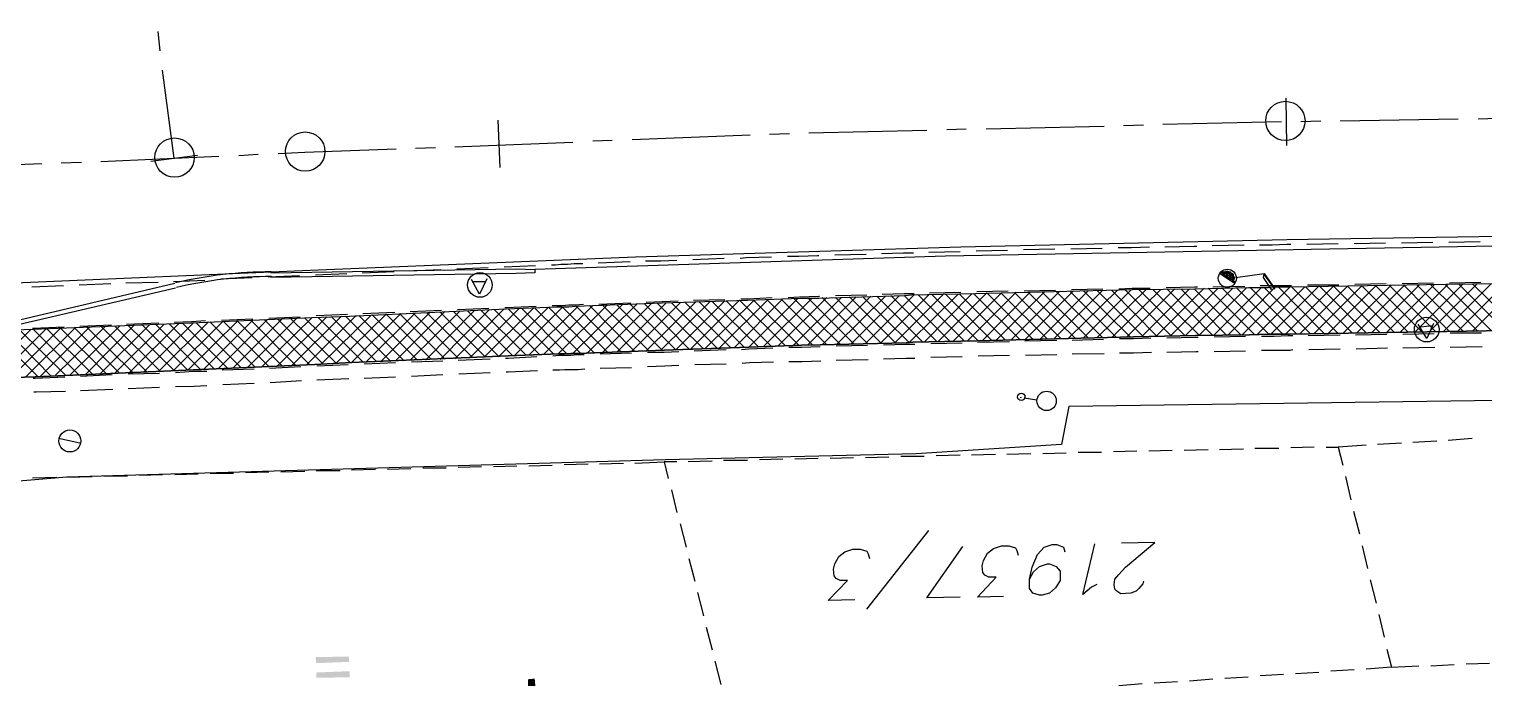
# Model space of a CAD drawing. Header units: millimetres. Extents: x -160 to 389, y -61 to 142.
# Drawn here: x 50.9 to 114.3, y 11.2 to 39.8 of the extents above; entities that cross this region are included whole.
import ezdxf

# ---------------------------------------------------------------- set-up
doc = ezdxf.new("R2010")
doc.units = ezdxf.units.MM
for name, color, linetype, true_color in [('PDF_C-ROAD', 7, 'Continuous', 0x989999), ('PDF_xref_2D-survey$(UV_map)$GR-39', 7, 'Continuous', 0xdcdcdc), ('PDF_xref_2D-survey$(UV_map)$GR-45', 7, 'Continuous', 0xdcdcdc), ('PDF_xref_2D-survey$(UV_map)$GR-46', 7, 'Continuous', 0xdcdcdc), ('PDF_xref_2D-survey$(UV_map)$SI-75', 7, 'Continuous', 0xdcdcdc)]:
    doc.layers.add(name, color=color, linetype=linetype, true_color=true_color)
for name, color, linetype in [('PDF_C-ROAD-BRNG', 7, 'Continuous'), ('PDF_C-ROAD-CORR', 60, 'Continuous'), ('PDF_C-ROAD-STAN', 7, 'Continuous'), ('PDF_C-ROAD-STAN-MAJR', 7, 'Continuous'), ('PDF_C-ROAD-STAN-MINR', 7, 'Continuous'), ('PDF_xref_Boundary$lines$(UV_map)$GR-10', 8, 'Continuous'), ('PDF_xref_Boundary$lines$(UV_map)$TX-11', 8, 'Continuous')]:
    doc.layers.add(name, color=color, linetype=linetype)

msp = doc.modelspace()

# ---------------------------------------------------------------- linework, layer by layer
at = {"layer": 'PDF_C-ROAD', "color": 1, "lineweight": 25, "true_color": 0xff0100}
msp.add_lwpolyline([(50.279, 28.763), (63.13, 29.315), (77.317, 29.897), (91.505, 30.333), (105.722, 30.652), (167.153, 31.612), (166.979, 41.904), (154.855, 41.729)], dxfattribs=at)
at = {"layer": 'PDF_C-ROAD', "color": 7, "lineweight": 25}
for points in [[(56.588, 38.88), (56.501, 39.723)], [(57.199, 34.199), (56.704, 38.037)], [(92.61, 35.479), (97.756, 35.595)], [(98.599, 35.624), (99.471, 35.653)], [(100.314, 35.682), (105.489, 35.798)], [(106.332, 35.798), (107.204, 35.827)], [(108.048, 35.827), (113.193, 35.915)], [(114.066, 35.915), (114.909, 35.944)], [(69.438, 34.694), (74.584, 34.897)], [(75.457, 34.955), (76.3, 34.984)], [(77.172, 35.013), (82.318, 35.217)], [(83.161, 35.246), (84.033, 35.275)], [(84.876, 35.304), (90.022, 35.42)], [(90.894, 35.45), (91.738, 35.479)], [(54.001, 34.054), (59.147, 34.287)], [(60.019, 34.316), (60.862, 34.374)], [(61.734, 34.403), (62.897, 34.461), (66.88, 34.606)], [(67.723, 34.635), (68.595, 34.665)], [(46.267, 33.763), (51.442, 33.967)], [(52.285, 33.996), (53.158, 34.025)]]:
    msp.add_lwpolyline(points, dxfattribs=at)
at = {"layer": 'PDF_C-ROAD-BRNG', "lineweight": 25, "transparency": 33554559}
for points in [[(64.825, 12.223), (63.4, 12.165), (64.825, 12.456), (63.371, 12.427)], [(64.854, 11.554), (63.4, 11.525), (64.854, 11.816), (63.4, 11.758)], [(72.636, 11.173), (72.636, 11.464), (72.956, 11.173), (72.927, 11.493)]]:
    msp.add_solid(points, dxfattribs=at)
at = {"layer": 'PDF_C-ROAD-CORR', "color": 8, "lineweight": 25, "true_color": 0x767676}
for points in [[(106.594, 30.449), (107.96, 30.478)], [(108.658, 30.478), (110.025, 30.507)], [(110.722, 30.507), (112.089, 30.536)], [(112.786, 30.536), (114.153, 30.565)], [(79.818, 29.78), (81.184, 29.838)], [(81.882, 29.838), (82.143, 29.867), (83.248, 29.897)], [(83.946, 29.926), (84.44, 29.926), (85.254, 29.955), (85.312, 29.955)], [(86.01, 29.984), (87.377, 30.013)], [(88.045, 30.042), (89.005, 30.071), (89.295, 30.071), (89.441, 30.071)], [(90.109, 30.1), (91.476, 30.129)], [(92.174, 30.158), (93.54, 30.187)], [(94.238, 30.216), (95.604, 30.245)], [(96.302, 30.245), (97.668, 30.275)], [(98.366, 30.304), (98.948, 30.304), (99.733, 30.333)], [(100.401, 30.333), (101.681, 30.362), (101.797, 30.362)], [(102.466, 30.391), (103.861, 30.42)], [(104.53, 30.42), (104.879, 30.42), (105.082, 30.42), (105.722, 30.449), (105.78, 30.449), (105.896, 30.449)], [(65.397, 29.199), (66.793, 29.257)], [(67.461, 29.286), (68.828, 29.344)], [(69.526, 29.373), (70.892, 29.431)], [(71.59, 29.46), (72.956, 29.519)], [(73.654, 29.548), (73.828, 29.548), (74.061, 29.577), (74.352, 29.577), (74.643, 29.606), (75.02, 29.606)], [(75.689, 29.635), (77.085, 29.693)], [(77.753, 29.722), (78.422, 29.722), (79.12, 29.751)], [(51.006, 28.588), (52.373, 28.646)], [(53.07, 28.676), (54.437, 28.734)], [(55.105, 28.763), (56.501, 28.792)], [(57.17, 28.821), (57.867, 28.85), (58.536, 28.879)], [(59.234, 28.937), (60.6, 28.995)], [(61.298, 29.024), (62.664, 29.083)], [(63.362, 29.112), (64.729, 29.17)], [(100.459, 28.559), (101.71, 28.588), (101.826, 28.588)], [(102.495, 28.588), (103.89, 28.617)], [(104.559, 28.646), (104.908, 28.646), (105.111, 28.646), (105.751, 28.646), (105.809, 28.646), (105.925, 28.646)], [(106.623, 28.676), (107.989, 28.676)], [(108.687, 28.705), (110.054, 28.734)], [(110.751, 28.734), (112.118, 28.763)], [(112.816, 28.763), (114.182, 28.792)], [(77.782, 27.92), (78.48, 27.949), (79.178, 27.978)], [(79.847, 28.007), (81.213, 28.036)], [(81.911, 28.065), (82.202, 28.065), (83.277, 28.123)], [(83.975, 28.123), (84.469, 28.152), (85.312, 28.181), (85.341, 28.181)], [(86.039, 28.21), (87.406, 28.239)], [(88.074, 28.268), (89.034, 28.298), (89.354, 28.298), (89.47, 28.298)], [(90.139, 28.327), (91.505, 28.356)], [(92.203, 28.385), (93.569, 28.414)], [(94.267, 28.414), (95.633, 28.443)], [(96.331, 28.472), (97.698, 28.501)], [(98.395, 28.501), (98.977, 28.53), (99.762, 28.53)], [(61.327, 27.222), (62.693, 27.28)], [(63.391, 27.338), (64.758, 27.396)], [(65.426, 27.425), (66.822, 27.484)], [(67.491, 27.513), (68.857, 27.571)], [(69.555, 27.6), (70.921, 27.658)], [(71.619, 27.687), (71.677, 27.687), (72.985, 27.745)], [(73.683, 27.774), (73.887, 27.774), (74.119, 27.774), (74.41, 27.803), (74.701, 27.803), (75.05, 27.832)], [(75.718, 27.832), (77.114, 27.891)], [(51.035, 26.786), (51.064, 26.786), (52.402, 26.844)], [(53.099, 26.873), (54.466, 26.931)], [(55.134, 26.96), (56.53, 27.018)], [(57.199, 27.047), (57.955, 27.076), (58.565, 27.106)], [(59.263, 27.135), (60.629, 27.193)], [(86.068, 26.001), (87.435, 26.03)], [(88.132, 26.059), (89.121, 26.088), (89.412, 26.088), (89.499, 26.088)], [(90.197, 26.117), (91.563, 26.146)], [(92.232, 26.175), (93.627, 26.204)], [(94.296, 26.233), (95.691, 26.262)], [(96.36, 26.262), (97.727, 26.292)], [(98.424, 26.321), (99.035, 26.321), (99.791, 26.35)], [(100.489, 26.35), (101.739, 26.379), (101.855, 26.379)], [(102.553, 26.408), (103.919, 26.437)], [(104.617, 26.437), (104.937, 26.437), (105.169, 26.437), (105.78, 26.466), (105.838, 26.466), (105.983, 26.466)], [(106.652, 26.466), (108.048, 26.495)], [(108.716, 26.495), (110.083, 26.524)], [(110.78, 26.524), (112.147, 26.553)], [(112.845, 26.582), (114.211, 26.582)], [(69.584, 25.39), (70.979, 25.448)], [(71.648, 25.477), (71.764, 25.477), (73.014, 25.536)], [(73.712, 25.565), (73.974, 25.594), (74.206, 25.594), (74.497, 25.594), (74.788, 25.623), (75.079, 25.623)], [(75.776, 25.652), (77.143, 25.71)], [(77.841, 25.739), (78.567, 25.739), (79.207, 25.768)], [(79.876, 25.797), (81.271, 25.855)], [(81.94, 25.855), (82.26, 25.884), (83.306, 25.914)], [(84.004, 25.943), (84.556, 25.943), (85.371, 25.972)], [(53.128, 24.692), (54.495, 24.751)], [(55.193, 24.78), (56.559, 24.809)], [(57.257, 24.838), (58.042, 24.896), (58.623, 24.896)], [(59.292, 24.954), (60.687, 25.012)], [(61.356, 25.041), (62.723, 25.1)], [(63.42, 25.129), (64.787, 25.187)], [(65.485, 25.216), (66.851, 25.274)], [(67.549, 25.303), (68.915, 25.361)], [(51.064, 24.605), (51.151, 24.605), (52.431, 24.663)]]:
    msp.add_lwpolyline(points, dxfattribs=at)
at = {"layer": 'PDF_C-ROAD-CORR', "color": 1, "lineweight": 25, "true_color": 0xff0100}
for points in [[(44.174, 26.495), (51.064, 26.728), (57.955, 27.018), (63.217, 27.251), (64.845, 27.309), (71.677, 27.629), (73.887, 27.716), (74.119, 27.716), (74.41, 27.716), (74.701, 27.745), (78.48, 27.891), (82.202, 28.007), (84.498, 28.094), (85.312, 28.094), (89.063, 28.21), (89.354, 28.239), (92.145, 28.298), (98.977, 28.472), (101.71, 28.501), (104.065, 28.559), (104.908, 28.559), (105.14, 28.588), (105.751, 28.588), (105.809, 28.588), (112.67, 28.705), (119.531, 28.792)], [(44.232, 24.431), (51.151, 24.663), (58.042, 24.954), (63.333, 25.187), (64.932, 25.274), (71.764, 25.565), (73.974, 25.652), (74.206, 25.652), (74.497, 25.681), (74.788, 25.681), (78.567, 25.826), (82.26, 25.943), (84.556, 26.03), (85.371, 26.059), (89.121, 26.146), (89.412, 26.175), (92.203, 26.233), (99.035, 26.408), (101.739, 26.466), (104.094, 26.495), (104.937, 26.524), (105.169, 26.524), (105.78, 26.524), (105.838, 26.524), (112.699, 26.64), (119.59, 26.757)], [(119.59, 26.757), (112.699, 26.64), (105.838, 26.524), (105.78, 26.524), (105.169, 26.524), (104.937, 26.524), (104.094, 26.495), (101.739, 26.466), (99.035, 26.408), (92.203, 26.233), (89.412, 26.175), (89.121, 26.146), (85.371, 26.059), (84.556, 26.03), (82.26, 25.943), (78.567, 25.826), (74.788, 25.681), (74.497, 25.681), (74.206, 25.652), (73.974, 25.652), (71.764, 25.565), (64.932, 25.274), (63.333, 25.187), (58.042, 24.954), (51.151, 24.663), (44.232, 24.431)]]:
    msp.add_lwpolyline(points, dxfattribs=at)
at = {"layer": 'PDF_C-ROAD-CORR', "lineweight": 25}
for points in [[(101.884, 26.466), (103.977, 28.559)], [(102.524, 26.466), (104.617, 28.559)], [(103.134, 26.466), (105.227, 28.588)], [(105.547, 26.524), (103.512, 28.559)], [(103.774, 26.495), (105.867, 28.588)], [(106.158, 26.524), (104.123, 28.559)], [(104.413, 26.495), (106.507, 28.588)], [(106.739, 26.553), (104.733, 28.559)], [(105.024, 26.524), (107.117, 28.617)], [(107.35, 26.553), (105.344, 28.588)], [(105.664, 26.524), (107.757, 28.617), (109.792, 26.582)], [(107.96, 26.553), (105.925, 28.588)], [(106.274, 26.524), (108.367, 28.617), (110.402, 26.611)], [(108.571, 26.582), (106.536, 28.588)], [(106.914, 26.553), (109.007, 28.646)], [(109.181, 26.582), (107.146, 28.617)], [(107.524, 26.553), (109.617, 28.646)], [(108.164, 26.553), (110.257, 28.646)], [(108.774, 26.582), (110.868, 28.676)], [(111.013, 26.611), (108.978, 28.646)], [(109.414, 26.582), (111.507, 28.676)], [(111.624, 26.611), (109.588, 28.646)], [(110.054, 26.582), (112.147, 28.676)], [(112.205, 26.64), (110.199, 28.646)], [(110.664, 26.611), (112.757, 28.705)], [(112.816, 26.64), (110.809, 28.676)], [(111.304, 26.611), (113.397, 28.705)], [(113.426, 26.64), (111.391, 28.676)], [(111.914, 26.611), (114.008, 28.705)], [(114.037, 26.669), (112.001, 28.676)], [(112.554, 26.64), (114.647, 28.734)], [(114.647, 26.669), (112.612, 28.705)], [(113.164, 26.64), (115.258, 28.734)], [(115.258, 26.669), (113.223, 28.705)], [(113.804, 26.64), (115.897, 28.734)], [(115.868, 26.699), (113.833, 28.705)], [(77.143, 25.768), (79.294, 27.92)], [(77.782, 25.797), (79.934, 27.92)], [(78.422, 25.826), (80.573, 27.949)], [(79.062, 25.826), (81.213, 27.978)], [(81.475, 25.914), (79.469, 27.92)], [(79.701, 25.855), (81.853, 28.007), (83.859, 26.001)], [(82.056, 25.943), (80.079, 27.949)], [(80.341, 25.884), (82.492, 28.007)], [(82.667, 25.972), (80.661, 27.949)], [(80.98, 25.914), (83.103, 28.036)], [(83.248, 25.972), (81.271, 27.978)], [(81.62, 25.914), (83.742, 28.065)], [(82.26, 25.943), (84.382, 28.065)], [(84.44, 26.03), (82.463, 28.007)], [(82.899, 25.972), (85.022, 28.094)], [(85.051, 26.03), (83.045, 28.036)], [(83.539, 26.001), (85.661, 28.123)], [(85.661, 26.059), (83.655, 28.065)], [(84.179, 26.001), (86.301, 28.123)], [(86.243, 26.088), (84.237, 28.065)], [(84.818, 26.03), (86.94, 28.152)], [(86.853, 26.088), (84.847, 28.094)], [(85.458, 26.059), (87.58, 28.181)], [(87.435, 26.117), (85.458, 28.123)], [(88.045, 26.117), (86.039, 28.123)], [(86.068, 26.059), (88.22, 28.181)], [(88.656, 26.146), (86.65, 28.152)], [(86.708, 26.088), (88.83, 28.21)], [(89.237, 26.175), (87.231, 28.152)], [(87.347, 26.117), (89.47, 28.239)], [(89.848, 26.175), (87.842, 28.181)], [(87.987, 26.117), (90.109, 28.239)], [(90.458, 26.204), (88.452, 28.21)], [(88.627, 26.146), (90.749, 28.268)], [(91.04, 26.204), (89.034, 28.21)], [(89.266, 26.175), (91.389, 28.268)], [(91.65, 26.233), (89.644, 28.239)], [(89.906, 26.175), (91.999, 28.298)], [(92.261, 26.233), (90.255, 28.239)], [(90.516, 26.204), (92.639, 28.327), (94.645, 26.292)], [(92.842, 26.262), (90.836, 28.268)], [(91.156, 26.204), (93.278, 28.327)], [(93.453, 26.262), (91.447, 28.268)], [(91.796, 26.233), (93.918, 28.356)], [(94.063, 26.292), (92.057, 28.298)], [(92.435, 26.233), (94.529, 28.356)], [(93.046, 26.262), (95.168, 28.385)], [(95.255, 26.321), (93.249, 28.327)], [(93.685, 26.262), (95.808, 28.385)], [(95.866, 26.321), (93.86, 28.327)], [(94.325, 26.292), (96.418, 28.414)], [(96.476, 26.35), (94.441, 28.356)], [(94.965, 26.292), (97.058, 28.414)], [(97.058, 26.35), (95.052, 28.356)], [(95.575, 26.321), (97.698, 28.443)], [(97.668, 26.379), (95.662, 28.385)], [(96.215, 26.35), (98.337, 28.443)], [(98.279, 26.379), (96.273, 28.385)], [(96.854, 26.35), (98.948, 28.472)], [(98.89, 26.408), (96.854, 28.414)], [(97.465, 26.379), (99.587, 28.472)], [(99.471, 26.408), (97.465, 28.414)], [(100.082, 26.408), (98.075, 28.443)], [(98.105, 26.379), (100.227, 28.472)], [(100.692, 26.437), (98.686, 28.443)], [(98.744, 26.408), (100.837, 28.501)], [(101.303, 26.437), (99.267, 28.472)], [(99.384, 26.408), (101.477, 28.501)], [(101.913, 26.466), (99.878, 28.472)], [(99.994, 26.408), (102.117, 28.53)], [(102.495, 26.466), (100.489, 28.501)], [(100.634, 26.437), (102.727, 28.53)], [(103.105, 26.466), (101.099, 28.501)], [(101.274, 26.437), (103.367, 28.53)], [(103.716, 26.495), (101.681, 28.501)], [(104.326, 26.495), (102.291, 28.53)], [(104.937, 26.524), (102.902, 28.53)], [(61.705, 25.129), (63.856, 27.28)], [(62.286, 27.193), (64.263, 25.245), (66.444, 27.396), (68.421, 25.419)], [(62.345, 25.158), (64.496, 27.309)], [(62.984, 25.187), (65.136, 27.338)], [(63.624, 25.216), (65.804, 27.367)], [(66.037, 25.303), (64.06, 27.28)], [(66.647, 25.332), (64.67, 27.309)], [(64.932, 25.274), (67.084, 27.425)], [(67.229, 25.361), (65.252, 27.338)], [(65.572, 25.303), (67.723, 27.454)], [(67.81, 25.39), (65.833, 27.367)], [(66.211, 25.332), (68.363, 27.484)], [(66.851, 25.361), (69.002, 27.513)], [(69.002, 25.448), (67.025, 27.425)], [(67.491, 25.39), (69.671, 27.542)], [(69.584, 25.477), (67.607, 27.454)], [(68.159, 25.39), (70.311, 27.571)], [(70.194, 25.507), (68.217, 27.454)], [(68.799, 25.419), (70.95, 27.6)], [(70.776, 25.507), (68.799, 27.484)], [(69.38, 27.513), (71.357, 25.536), (73.509, 27.687)], [(69.438, 25.448), (71.59, 27.629)], [(71.968, 25.565), (69.991, 27.542)], [(70.078, 25.477), (72.229, 27.629)], [(72.549, 25.594), (70.572, 27.571)], [(70.718, 25.507), (72.869, 27.658)], [(73.131, 25.623), (71.154, 27.6)], [(73.741, 25.652), (71.764, 27.629)], [(72.026, 25.565), (74.148, 27.716)], [(74.323, 25.652), (72.346, 27.658)], [(72.666, 25.594), (74.817, 27.745)], [(74.933, 25.681), (72.927, 27.658)], [(73.305, 25.623), (75.457, 27.774)], [(75.515, 25.71), (73.538, 27.687)], [(73.945, 25.652), (76.096, 27.803)], [(76.096, 25.739), (74.119, 27.716)], [(74.584, 25.681), (76.736, 27.803)], [(76.707, 25.739), (74.73, 27.745)], [(75.224, 25.71), (77.375, 27.832)], [(77.288, 25.768), (75.311, 27.774)], [(75.864, 25.71), (78.015, 27.861)], [(77.899, 25.797), (75.893, 27.774)], [(76.503, 25.739), (78.655, 27.891)], [(78.48, 25.826), (76.503, 27.803)], [(79.091, 25.826), (77.085, 27.832)], [(79.672, 25.855), (77.695, 27.861)], [(80.283, 25.884), (78.277, 27.861)], [(80.864, 25.914), (78.887, 27.891)], [(47.488, 26.611), (49.465, 24.605), (51.617, 26.757)], [(48.826, 24.576), (50.977, 26.728)], [(51.268, 24.663), (49.262, 26.669)], [(51.849, 24.692), (49.872, 26.699)], [(50.105, 24.634), (52.256, 26.786), (54.233, 24.809)], [(52.46, 24.722), (50.454, 26.699)], [(50.744, 24.663), (52.896, 26.815)], [(53.041, 24.751), (51.064, 26.728)], [(51.384, 24.692), (53.535, 26.844)], [(53.623, 24.78), (51.646, 26.757)], [(52.024, 24.722), (54.175, 26.844)], [(52.663, 24.722), (54.815, 26.873)], [(54.815, 24.809), (52.838, 26.815)], [(53.332, 24.751), (55.454, 26.902)], [(55.396, 24.838), (53.419, 26.815)], [(53.972, 24.78), (56.123, 26.931)], [(56.007, 24.867), (54.03, 26.844)], [(54.611, 24.809), (56.763, 26.96)], [(56.588, 24.896), (54.611, 26.873)], [(57.199, 24.925), (55.193, 26.902)], [(55.251, 24.838), (57.402, 26.989)], [(57.78, 24.954), (55.803, 26.931)], [(55.89, 24.867), (58.042, 27.018)], [(58.362, 24.954), (56.385, 26.96)], [(56.53, 24.896), (58.681, 27.047)], [(58.972, 24.983), (56.995, 26.96)], [(57.17, 24.925), (59.321, 27.076)], [(59.554, 25.012), (57.577, 26.989)], [(57.809, 24.954), (59.99, 27.106)], [(60.135, 25.041), (58.158, 27.018)], [(58.478, 24.983), (60.629, 27.135)], [(60.746, 25.07), (58.769, 27.047)], [(59.117, 25.012), (61.269, 27.164)], [(61.327, 25.1), (59.35, 27.076)], [(59.757, 25.041), (61.909, 27.193)], [(61.909, 25.129), (59.932, 27.106)], [(60.397, 25.07), (62.548, 27.222)], [(62.49, 25.158), (60.542, 27.135)], [(61.036, 25.1), (63.217, 27.251)], [(63.101, 25.187), (61.124, 27.164)], [(63.682, 25.216), (61.705, 27.193)], [(64.874, 25.274), (62.897, 27.222)], [(65.455, 25.274), (63.478, 27.251)]]:
    msp.add_lwpolyline(points, dxfattribs=at)
at = {"layer": 'PDF_C-ROAD-CORR', "color": 5, "lineweight": 25}
for points in [[(86.068, 25.39), (87.464, 25.419)], [(88.132, 25.448), (89.121, 25.477), (89.412, 25.477), (89.499, 25.477)], [(90.197, 25.507), (91.563, 25.536)], [(92.261, 25.565), (93.627, 25.594)], [(94.325, 25.594), (95.691, 25.623)], [(96.36, 25.652), (97.756, 25.681)], [(98.424, 25.71), (99.035, 25.71), (99.82, 25.739)], [(100.489, 25.739), (101.768, 25.768), (101.855, 25.768)], [(102.553, 25.768), (103.919, 25.797)], [(104.617, 25.826), (104.966, 25.826), (105.169, 25.826), (105.809, 25.826), (105.867, 25.826), (105.983, 25.855)], [(106.681, 25.855), (108.048, 25.884)], [(108.745, 25.884), (110.112, 25.914)], [(110.78, 25.914), (112.176, 25.943)], [(112.845, 25.943), (114.24, 25.972)], [(67.549, 24.692), (68.915, 24.751)], [(69.613, 24.78), (70.979, 24.838)], [(71.677, 24.867), (71.764, 24.867), (73.044, 24.925)], [(73.712, 24.954), (74.003, 24.954), (74.236, 24.983), (74.526, 24.983), (74.817, 24.983), (75.108, 25.012)], [(75.776, 25.041), (77.143, 25.07)], [(77.841, 25.1), (78.596, 25.129), (79.207, 25.158)], [(79.905, 25.187), (81.271, 25.216)], [(81.969, 25.245), (82.289, 25.274), (83.335, 25.303)], [(84.004, 25.332), (84.586, 25.332), (85.4, 25.361)], [(53.128, 24.053), (54.524, 24.111)], [(55.193, 24.14), (56.559, 24.198)], [(57.257, 24.227), (58.071, 24.256), (58.623, 24.285)], [(59.321, 24.315), (60.687, 24.373)], [(61.385, 24.402), (62.752, 24.489)], [(63.42, 24.518), (64.816, 24.576)], [(65.485, 24.605), (66.851, 24.663)], [(51.093, 23.995), (51.181, 23.995), (52.46, 24.024)]]:
    msp.add_lwpolyline(points, dxfattribs=at)
at = {"layer": 'PDF_C-ROAD-STAN', "lineweight": 25}
for centre in [(105.66, 35.817), (57.222, 34.218), (62.921, 34.479)]:
    msp.add_circle(centre, 0.858, dxfattribs=at)
at = {"layer": 'PDF_C-ROAD-STAN-MAJR', "lineweight": 25}
msp.add_lwpolyline([(58.216, 34.316), (56.181, 34.054)], dxfattribs=at)
at = {"layer": 'PDF_C-ROAD-STAN-MINR', "lineweight": 25}
for points in [[(105.722, 34.752), (105.693, 36.816)], [(71.415, 33.792), (71.328, 35.857)]]:
    msp.add_lwpolyline(points, dxfattribs=at)
at = {"layer": 'PDF_xref_2D-survey$(UV_map)$GR-39', "lineweight": 25}
msp.add_lwpolyline([(238.324, 24.518), (238.033, 24.547), (200.907, 25.07), (197.476, 25.245), (165.409, 25.245), (148.198, 25.477), (127.439, 23.791), (96.215, 23.355), (95.895, 21.698), (89.557, 21.291), (78.626, 21.029), (52.518, 20.273), (49.029, 19.983), (39.813, 17.366), (23.241, 12.714)], dxfattribs=at)
at = {"layer": 'PDF_xref_2D-survey$(UV_map)$GR-45', "lineweight": 25}
msp.add_lwpolyline([(238.324, 29.519), (211.054, 31.379), (201.285, 31.554), (200.704, 31.583), (167.182, 31.234), (127.527, 30.594), (90.836, 29.926), (72.927, 29.344)], dxfattribs=at)
at = {"layer": 'PDF_xref_2D-survey$(UV_map)$GR-46', "lineweight": 25}
for points in [[(61.414, 29.199), (72.113, 29.373), (72.927, 29.344), (72.927, 29.199), (72.113, 29.17), (61.414, 28.995)], [(57.228, 28.734), (52.314, 27.571), (49.727, 26.96)], [(57.257, 28.53), (52.285, 27.367), (49.785, 26.786)]]:
    msp.add_lwpolyline(points, dxfattribs=at)
for centre, radius, start, end in [((61.38, 11.22), 18.012, 89.81589, 103.20273), ((61.409, 11.075), 17.954, 89.88183, 103.22472)]:
    msp.add_arc(centre, radius, start, end, dxfattribs=at)
at = {"layer": 'PDF_xref_2D-survey$(UV_map)$SI-75', "lineweight": 25}
for points in [[(103.28, 29.228), (102.873, 29.228), (102.843, 29.17), (102.902, 29.112), (102.96, 29.199), (102.96, 29.083), (103.018, 29.024), (102.989, 29.257), (103.105, 29.199), (103.076, 28.995), (103.134, 28.995), (103.163, 29.228), (103.221, 29.17), (103.192, 28.937), (103.28, 28.908), (103.28, 29.17), (103.338, 29.141), (103.338, 28.85), (103.396, 28.792), (103.396, 29.141), (103.163, 29.257), (103.047, 29.257), (103.425, 29.024), (103.425, 28.908), (102.931, 29.228), (102.902, 29.17), (103.454, 28.821), (103.396, 28.763), (102.785, 29.17)], [(70.834, 28.937), (70.514, 28.268), (70.165, 28.908)], [(70.223, 28.821), (70.282, 28.821), (70.776, 28.821)], [(103.483, 28.995), (104.733, 29.17), (105.198, 28.501), (105.053, 28.472), (104.704, 28.995), (104.733, 29.17), (104.733, 29.112), (105.14, 28.559), (105.198, 28.501)], [(112.118, 26.989), (111.827, 26.321), (111.449, 26.96)], [(111.507, 26.844), (111.565, 26.844), (112.06, 26.902)], [(94.122, 23.733), (94.122, 23.762), (94.122, 23.733)], [(94.267, 23.733), (94.819, 23.646)], [(53.099, 21.756), (52.169, 21.96)]]:
    msp.add_lwpolyline(points, dxfattribs=at)
for centre, radius in [((70.538, 28.665), 0.538), ((103.13, 28.955), 0.393), ((111.824, 26.717), 0.538), ((94.146, 23.78), 0.16), ((95.251, 23.606), 0.422), ((52.657, 21.861), 0.48)]:
    msp.add_circle(centre, radius, dxfattribs=at)
at = {"layer": 'PDF_xref_Boundary$lines$(UV_map)$GR-10', "lineweight": 25}
for points in [[(106.914, 21.582), (105.896, 21.553)], [(107.437, 21.582), (107.96, 21.582), (108.164, 20.797)], [(109.181, 21.669), (107.96, 21.582)], [(110.722, 21.756), (109.676, 21.698)], [(112.263, 21.843), (111.217, 21.785)], [(113.804, 21.96), (112.757, 21.872)], [(77.288, 20.884), (78.567, 20.942)], [(79.12, 20.942), (78.567, 20.942), (78.742, 20.215)], [(80.661, 20.971), (79.614, 20.942)], [(82.202, 21), (81.155, 21)], [(83.742, 21.058), (82.725, 21.029)], [(85.283, 21.087), (84.266, 21.058)], [(86.824, 21.116), (85.807, 21.087)], [(88.365, 21.146), (87.347, 21.116)], [(89.906, 21.175), (88.888, 21.175)], [(91.476, 21.233), (90.429, 21.204)], [(93.017, 21.262), (91.97, 21.233)], [(94.558, 21.291), (93.511, 21.262)], [(96.098, 21.32), (95.081, 21.291)], [(97.639, 21.349), (96.622, 21.349)], [(99.18, 21.407), (98.163, 21.378)], [(100.721, 21.436), (99.704, 21.407)], [(102.291, 21.465), (101.244, 21.436)], [(103.832, 21.494), (102.785, 21.465)], [(105.373, 21.524), (104.326, 21.524)], [(52.576, 20.273), (53.623, 20.302)], [(54.117, 20.332), (55.164, 20.332)], [(55.687, 20.361), (56.704, 20.39)], [(57.228, 20.39), (58.245, 20.419)], [(58.769, 20.448), (59.786, 20.448)], [(60.309, 20.477), (61.327, 20.506)], [(61.85, 20.506), (62.897, 20.535)], [(63.391, 20.564), (64.438, 20.564)], [(64.932, 20.593), (65.979, 20.622)], [(66.502, 20.622), (67.52, 20.651)], [(68.043, 20.68), (69.06, 20.68)], [(69.584, 20.709), (70.601, 20.739)], [(71.125, 20.739), (72.142, 20.768)], [(72.666, 20.768), (73.683, 20.797)], [(74.206, 20.826), (75.253, 20.855)], [(75.747, 20.855), (76.794, 20.884)], [(108.28, 20.302), (108.513, 19.285)], [(51.035, 20.244), (52.082, 20.273)], [(78.887, 19.721), (79.12, 18.732)], [(108.629, 18.791), (108.891, 17.802)], [(79.265, 18.238), (79.527, 17.221)], [(109.007, 17.279), (109.24, 16.29)], [(79.643, 16.726), (79.905, 15.738)], [(80.021, 15.244), (80.283, 14.226)], [(109.356, 15.796), (109.617, 14.779)], [(109.734, 14.284), (109.966, 13.296)], [(80.399, 13.732), (80.661, 12.743)], [(110.083, 12.773), (110.286, 11.988), (111.478, 12.046)], [(80.777, 12.249), (81.039, 11.232)], [(112.001, 12.046), (113.019, 12.104)], [(113.542, 12.133), (114.56, 12.162)], [(102.495, 11.464), (101.477, 11.377)], [(104.035, 11.551), (103.018, 11.493)], [(105.576, 11.668), (104.559, 11.61)], [(107.117, 11.755), (106.1, 11.697)], [(108.658, 11.871), (107.641, 11.813)], [(110.286, 11.988), (109.181, 11.9)], [(99.413, 11.261), (98.395, 11.173)], [(100.954, 11.348), (99.936, 11.29)]]:
    msp.add_lwpolyline(points, dxfattribs=at)
at = {"layer": 'PDF_xref_Boundary$lines$(UV_map)$TX-11', "lineweight": 25}
for points in [[(87.406, 14.517), (90.109, 17.948)], [(86.882, 14.924), (85.719, 14.895), (86.563, 15.767), (86.243, 15.767), (86.068, 15.854), (85.981, 15.971), (85.952, 16.261), (86.01, 16.494), (86.185, 16.814), (86.446, 17.017), (86.795, 17.133), (87.115, 17.133), (87.406, 17.046), (87.464, 16.93), (87.522, 16.726)], [(91.476, 15.04), (90.022, 15.011), (91.592, 17.25)], [(93.366, 15.069), (92.232, 15.04), (93.046, 15.912), (92.726, 15.912), (92.552, 16), (92.464, 16.116), (92.435, 16.407), (92.493, 16.639), (92.668, 16.959), (92.93, 17.163), (93.278, 17.279), (93.598, 17.279), (93.889, 17.192), (93.947, 17.075), (94.005, 16.872)], [(94.499, 15.825), (94.674, 16.145), (94.936, 16.378), (95.284, 16.494), (95.372, 16.494), (95.662, 16.378), (95.837, 16.174), (95.837, 15.854), (95.837, 15.767), (95.633, 15.447), (95.372, 15.215), (95.052, 15.127), (94.936, 15.127), (94.645, 15.215), (94.499, 15.418), (94.499, 15.825), (94.616, 16.349), (94.848, 16.901), (95.139, 17.221), (95.488, 17.337), (95.691, 17.337), (95.982, 17.221), (96.04, 17.017)], [(97.436, 15.593), (97.203, 15.476), (96.825, 15.157), (97.349, 17.366)], [(99.471, 15.738), (99.442, 15.622), (99.267, 15.418), (99.151, 15.302), (98.919, 15.215), (98.482, 15.186), (98.308, 15.302), (98.221, 15.389), (98.192, 15.593), (98.221, 15.825), (98.395, 16.029), (98.686, 16.349), (99.965, 17.424), (98.512, 17.395)]]:
    msp.add_lwpolyline(points, dxfattribs=at)

doc.saveas('drawing.dxf')
